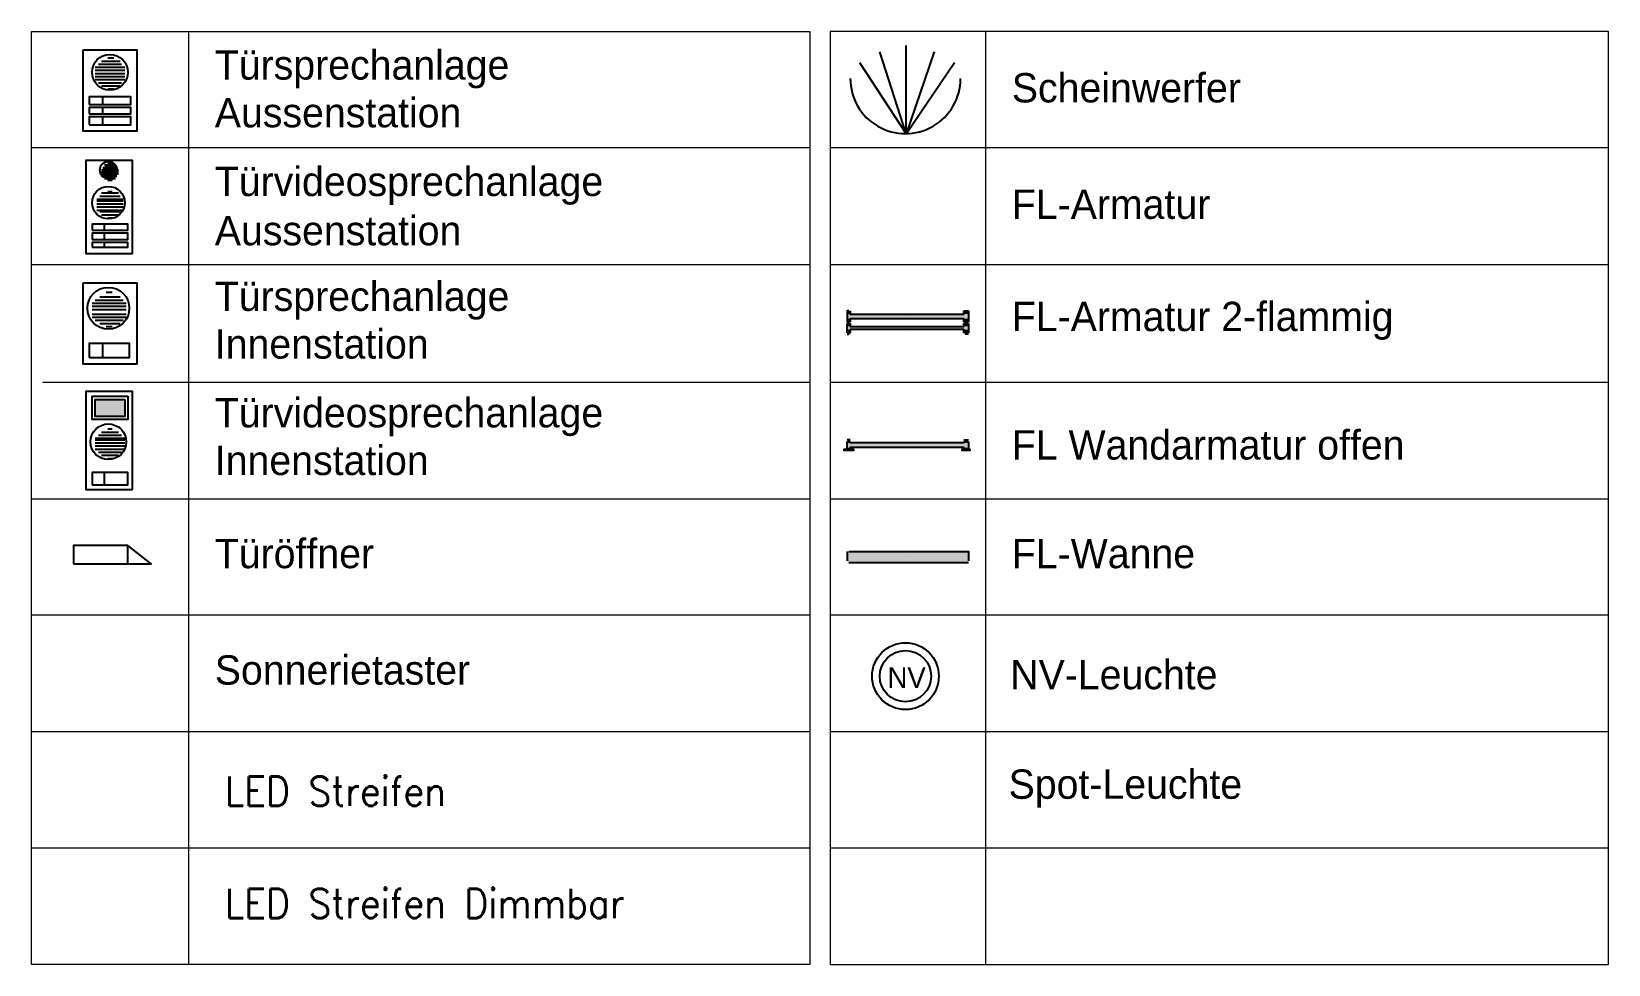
# Model space of a CAD drawing. Header units: millimetres. Extents: x -10377 to 8287, y -8757 to 3333.
# Drawn here: x 4352 to 8287, y -5857 to -3527 of the extents above; entities that cross this region are included whole.
import ezdxf

# ---------------------------------------------------------------- set-up
doc = ezdxf.new("R2010")
doc.units = ezdxf.units.MM
doc.layers.add('PDF2_EL_Legende', color=7, linetype='CONTINUOUS')
doc.layers.add('PDF2_Text', color=7, linetype='CONTINUOUS')
doc.styles.add('PDF ArialMT', font='PDF ArialMT')
doc.styles.get("Standard").update_dxf_attribs({"font": 'standard'})

msp = doc.modelspace()

# ---------------------------------------------------------------- linework, layer by layer
at = {"layer": 'PDF2_EL_Legende', "color": 7, "lineweight": 9}
for points in [[(4352.1, -5857.1), (4352.1, -3527.4), (6294.2, -3527.4), (6294.2, -5857.1)], [(6344.6, -5857.1), (8286.8, -5857.1), (8286.8, -3527.4), (6344.6, -3527.4)]]:
    msp.add_lwpolyline(points, close=True, dxfattribs=at)
for points in [[(4743.6, -3527.4), (4743.6, -5857.1)], [(6732.3, -3527.4), (6732.3, -5857.1)], [(6294.2, -3818.1), (4352.1, -3818.1)], [(8286.8, -3818.1), (6344.6, -3818.1)], [(4352.1, -4108.8), (6294.2, -4108.8)], [(6344.6, -4108.8), (8286.8, -4108.8)], [(6294.2, -4403.5), (4379.2, -4403.5)], [(8286.8, -4403.5), (6344.6, -4403.5)], [(4352.1, -4694.2), (6294.2, -4694.2)], [(6344.6, -4694.2), (8286.8, -4694.2)], [(6294.2, -4984.9), (4352.1, -4984.9)], [(8286.8, -4984.9), (6344.6, -4984.9)], [(4352.1, -5275.7), (6294.2, -5275.7)], [(6344.6, -5275.7), (8286.8, -5275.7)], [(6294.2, -5566.4), (4352.1, -5566.4)], [(8286.8, -5566.4), (6344.6, -5566.4)]]:
    msp.add_lwpolyline(points, dxfattribs=at)
at = {"layer": 'PDF2_EL_Legende', "lineweight": 25}
for points in [[(4480, -3573.9), (4480, -3775.5), (4615.7, -3775.5), (4615.7, -3573.9)], [(4495.5, -3709.6), (4600.2, -3709.6), (4600.2, -3690.2), (4495.5, -3690.2)], [(4495.5, -3732.8), (4600.2, -3732.8), (4600.2, -3717.3), (4495.5, -3717.3)], [(4495.5, -3760), (4600.2, -3760), (4600.2, -3740.6), (4495.5, -3740.6)], [(4604.1, -4081.7), (4604.1, -3849.1), (4487.8, -3849.1), (4487.8, -4081.7)], [(4503.3, -4023.6), (4592.5, -4023.6), (4592.5, -4008.1), (4503.3, -4008.1)], [(4503.3, -4046.8), (4592.5, -4046.8), (4592.5, -4031.3), (4503.3, -4031.3)], [(4503.3, -4066.2), (4592.5, -4066.2), (4592.5, -4054.6), (4503.3, -4054.6)], [(4480, -4155.4), (4480, -4356.9), (4615.7, -4356.9), (4615.7, -4155.4)], [(4495.5, -4341.4), (4596.3, -4341.4), (4596.3, -4306.5), (4495.5, -4306.5)], [(4604.1, -4670.9), (4604.1, -4426.7), (4487.8, -4426.7), (4487.8, -4670.9)], [(4592.5, -4438.3), (4592.5, -4496.5), (4503.3, -4496.5), (4503.3, -4438.3)], [(4584.7, -4446.1), (4584.7, -4488.7), (4511, -4488.7), (4511, -4446.1)], [(4503.3, -4659.3), (4592.5, -4659.3), (4592.5, -4628.3), (4503.3, -4628.3)], [(4456.8, -4857), (4650.6, -4857), (4592.5, -4810.5), (4456.8, -4810.5)]]:
    msp.add_lwpolyline(points, close=True, dxfattribs=at)
at = {"layer": 'PDF2_EL_Legende', "color": 150, "lineweight": 25}
for points in [[(6534.6, -3783.2), (6468.7, -3577.8)], [(6604.4, -3577.8), (6534.6, -3783.2), (6534.6, -3562.3)], [(6418.3, -3604.9), (6534.6, -3783.2), (6654.8, -3604.9)], [(6391.2, -4225.1), (6387.3, -4225.1), (6387.3, -4252.3), (6391.2, -4252.3)], [(6391.2, -4225.1), (6391.2, -4225.1)], [(6395, -4225.1), (6395, -4232.9), (6678, -4232.9), (6678, -4225.1)], [(6678, -4252.3), (6678, -4244.5), (6395, -4244.5), (6395, -4252.3)], [(6538.5, -4236.8), (6538.5, -4236.8)], [(6681.9, -4225.1), (6685.8, -4225.1)], [(6681.9, -4225.1), (6681.9, -4225.1)], [(6689.6, -4225.1), (6689.6, -4252.3)], [(6387.3, -4279.4), (6387.3, -4256.1)], [(6387.3, -4256.1), (6387.3, -4256.1)], [(6387.3, -4283.3), (6391.2, -4283.3)], [(6391.2, -4252.3), (6391.2, -4252.3)], [(6391.2, -4256.1), (6391.2, -4256.1)], [(6391.2, -4279.4), (6391.2, -4279.4)], [(6395, -4256.1), (6395, -4263.9), (6678, -4263.9), (6678, -4256.1)], [(6678, -4279.4), (6678, -4271.7), (6395, -4271.7), (6395, -4279.4)], [(6538.5, -4267.8), (6538.5, -4267.8)], [(6681.9, -4252.3), (6685.8, -4252.3)], [(6681.9, -4252.3), (6681.9, -4252.3)], [(6681.9, -4256.1), (6681.9, -4256.1)], [(6681.9, -4279.4), (6681.9, -4279.4)], [(6685.8, -4283.3), (6681.9, -4283.3)], [(6685.8, -4256.1), (6685.8, -4256.1)], [(6685.8, -4279.4), (6685.8, -4279.4)], [(6689.6, -4256.1), (6689.6, -4279.4)], [(6689.6, -4550.8), (6689.6, -4570.1), (6693.5, -4570.1), (6693.5, -4574), (6674.1, -4574), (6674.1, -4570.1), (6678, -4570.1), (6678, -4566.3), (6395, -4566.3), (6395, -4570.1), (6402.8, -4570.1), (6402.8, -4574), (6379.5, -4574), (6379.5, -4570.1), (6387.3, -4570.1), (6387.3, -4550.8)], [(6395, -4546.9), (6387.3, -4546.9)], [(6387.3, -4550.8), (6387.3, -4550.8)], [(6678, -4550.8), (6678, -4554.6), (6395, -4554.6), (6395, -4550.8)], [(6538.5, -4562.4), (6538.5, -4562.4)], [(6681.9, -4546.9), (6685.8, -4546.9)], [(6681.9, -4550.8), (6681.9, -4550.8)], [(6685.8, -4550.8), (6685.8, -4550.8)], [(6387.3, -4826), (6387.3, -4849.3)], [(6391.2, -4826), (6689.6, -4826), (6689.6, -4849.3)], [(6391.2, -4826), (6391.2, -4826)], [(6538.5, -4837.6), (6538.5, -4837.6)], [(6391.2, -4849.3), (6391.2, -4849.3)], [(6391.2, -4853.1), (6689.6, -4853.1)]]:
    msp.add_lwpolyline(points, dxfattribs=at)
at = {"layer": 'PDF2_EL_Legende', "lineweight": 25}
for points in [[(4511, -3616.5), (4584.7, -3616.5)], [(4518.8, -3608.8), (4576.9, -3608.8)], [(4526.6, -3601), (4573.1, -3601)], [(4542.1, -3593.3), (4557.6, -3593.3)], [(4511, -3624.3), (4584.7, -3624.3)], [(4511, -3632), (4584.7, -3632)], [(4511, -3639.8), (4584.7, -3639.8)], [(4511, -3647.5), (4584.7, -3647.5)], [(4518.8, -3655.3), (4576.9, -3655.3)], [(4526.6, -3663), (4573.1, -3663)], [(4530.4, -3709.6), (4530.4, -3690.2)], [(4542.1, -3670.8), (4557.6, -3670.8)], [(4530.4, -3732.8), (4530.4, -3717.3)], [(4530.4, -3760), (4530.4, -3740.6)], [(4526.6, -3930.5), (4569.2, -3930.5)], [(4542.1, -3926.6), (4553.7, -3926.6)], [(4514.9, -3946), (4580.8, -3946)], [(4514.9, -3949.9), (4580.8, -3949.9)], [(4514.9, -3957.7), (4580.8, -3957.7)], [(4514.9, -3965.4), (4580.8, -3965.4)], [(4514.9, -3973.2), (4580.8, -3973.2)], [(4522.7, -3938.3), (4573.1, -3938.3)], [(4522.7, -3977), (4573.1, -3977)], [(4526.6, -3984.8), (4569.2, -3984.8)], [(4534.3, -4023.6), (4534.3, -4008.1)], [(4542.1, -3992.5), (4553.7, -3992.5)], [(4534.3, -4046.8), (4534.3, -4031.3)], [(4534.3, -4066.2), (4534.3, -4054.6)], [(4503.3, -4205.8), (4588.6, -4205.8)], [(4511, -4198), (4580.8, -4198)], [(4522.7, -4190.2), (4573.1, -4190.2)], [(4538.2, -4178.6), (4553.7, -4178.6)], [(4503.3, -4213.5), (4588.6, -4213.5)], [(4503.3, -4221.3), (4588.6, -4221.3)], [(4503.3, -4232.9), (4588.6, -4232.9)], [(4503.3, -4240.6), (4588.6, -4240.6)], [(4511, -4248.4), (4580.8, -4248.4)], [(4522.7, -4256.1), (4573.1, -4256.1)], [(4538.2, -4263.9), (4553.7, -4263.9)], [(4530.4, -4341.4), (4530.4, -4306.5)], [(4542.1, -4519.8), (4553.7, -4519.8)], [(4511, -4543), (4584.7, -4543)], [(4511, -4546.9), (4584.7, -4546.9)], [(4511, -4554.6), (4584.7, -4554.6)], [(4511, -4562.4), (4584.7, -4562.4)], [(4518.8, -4535.3), (4576.9, -4535.3)], [(4526.6, -4527.5), (4569.2, -4527.5)], [(4511, -4570.1), (4584.7, -4570.1)], [(4518.8, -4577.9), (4576.9, -4577.9)], [(4526.6, -4585.7), (4569.2, -4585.7)], [(4542.1, -4593.4), (4553.7, -4593.4)], [(4534.3, -4659.3), (4534.3, -4628.3)], [(4592.5, -4857), (4592.5, -4810.5)]]:
    msp.add_lwpolyline(points, dxfattribs=at)
at = {"layer": 'PDF2_EL_Legende', "lineweight": 0}
for points in [[(4569.2, -3872.4), (4526.6, -3872.4), (4569.2, -3872.4)], [(4569.2, -3876.2), (4526.6, -3876.2), (4569.2, -3876.2)], [(4569.2, -3884), (4526.6, -3884), (4569.2, -3884)], [(4565.3, -3868.5), (4530.4, -3868.5), (4565.3, -3868.5)], [(4565.3, -3887.9), (4530.4, -3887.9), (4565.3, -3887.9)], [(4561.4, -3860.7), (4534.3, -3860.7), (4561.4, -3860.7)], [(4557.6, -3860.7), (4538.2, -3860.7), (4557.6, -3860.7)], [(4553.7, -3856.9), (4542.1, -3856.9), (4553.7, -3856.9)], [(4561.4, -3895.6), (4534.3, -3895.6), (4561.4, -3895.6)], [(4557.6, -3895.6), (4538.2, -3895.6), (4557.6, -3895.6)], [(4553.7, -3899.5), (4542.1, -3899.5), (4553.7, -3899.5)]]:
    msp.add_lwpolyline(points, dxfattribs=at)
at = {"layer": 'PDF2_EL_Legende', "color": 2, "lineweight": 0}
for points in [[(6689.6, -4225.1), (6678, -4225.1), (6689.6, -4225.1)], [(6689.6, -4225.1), (6678, -4225.1), (6689.6, -4225.1)], [(6689.6, -4225.1), (6678, -4225.1), (6689.6, -4225.1)], [(6685.8, -4225.1), (6681.9, -4225.1), (6685.8, -4225.1)], [(6689.6, -4225.1), (6681.9, -4225.1), (6689.6, -4225.1)], [(6689.6, -4225.1), (6681.9, -4225.1), (6689.6, -4225.1)], [(6689.6, -4225.1), (6681.9, -4225.1), (6689.6, -4225.1)], [(6689.6, -4252.3), (6678, -4252.3), (6689.6, -4252.3)], [(6689.6, -4252.3), (6678, -4252.3), (6689.6, -4252.3)], [(6689.6, -4252.3), (6678, -4252.3), (6689.6, -4252.3)], [(6689.6, -4256.1), (6678, -4256.1), (6689.6, -4256.1)], [(6689.6, -4256.1), (6678, -4256.1), (6689.6, -4256.1)], [(6689.6, -4279.4), (6678, -4279.4), (6689.6, -4279.4)], [(6689.6, -4279.4), (6678, -4279.4), (6689.6, -4279.4)], [(6689.6, -4252.3), (6681.9, -4252.3), (6689.6, -4252.3)], [(6689.6, -4252.3), (6681.9, -4252.3), (6689.6, -4252.3)], [(6685.8, -4252.3), (6681.9, -4252.3), (6685.8, -4252.3)], [(6685.8, -4252.3), (6681.9, -4252.3), (6685.8, -4252.3)], [(6685.8, -4252.3), (6681.9, -4252.3), (6685.8, -4252.3)], [(6689.6, -4252.3), (6681.9, -4252.3), (6689.6, -4252.3)], [(6689.6, -4252.3), (6681.9, -4252.3), (6689.6, -4252.3)], [(6689.6, -4252.3), (6681.9, -4252.3), (6689.6, -4252.3)], [(6689.6, -4283.3), (6681.9, -4283.3), (6689.6, -4283.3)], [(6689.6, -4283.3), (6681.9, -4283.3), (6689.6, -4283.3)], [(6685.8, -4283.3), (6681.9, -4283.3), (6685.8, -4283.3)], [(6685.8, -4283.3), (6681.9, -4283.3), (6685.8, -4283.3)], [(6689.6, -4546.9), (6678, -4546.9), (6689.6, -4546.9)], [(6689.6, -4546.9), (6678, -4546.9), (6689.6, -4546.9)], [(6689.6, -4546.9), (6678, -4546.9), (6689.6, -4546.9)], [(6685.8, -4546.9), (6681.9, -4546.9), (6685.8, -4546.9)], [(6689.6, -4546.9), (6681.9, -4546.9), (6689.6, -4546.9)], [(6689.6, -4546.9), (6681.9, -4546.9), (6689.6, -4546.9)], [(6689.6, -4546.9), (6681.9, -4546.9), (6689.6, -4546.9)], [(6689.6, -4546.9), (6681.9, -4546.9), (6689.6, -4546.9)], [(6689.6, -4826), (6391.2, -4826), (6689.6, -4826)], [(6689.6, -4853.1), (6391.2, -4853.1), (6689.6, -4853.1)], [(6538.5, -4853.1), (6689.6, -4853.1), (6689.6, -4853.1), (6689.6, -4853.1)]]:
    msp.add_lwpolyline(points, dxfattribs=at)
at = {"layer": 'PDF2_EL_Legende', "lineweight": 25}
for centre, radius in [((4547.7, -3629.2), 44.6), ((4543.8, -3873.4), 21.3), ((4543.8, -3954.8), 40.7), ((4543.8, -4218.5), 52.3), ((4543.8, -4551.9), 44.6)]:
    msp.add_circle(centre, radius, dxfattribs=at)
at = {"layer": 'PDF2_EL_Legende', "color": 150, "lineweight": 25}
for radius in [83.3, 64]:
    msp.add_circle((6532.6, -5137.2), radius, dxfattribs=at)
msp.add_arc((6532.6, -3644.7), 137.6, 179.8902, 0.1098, dxfattribs=at)
at = {"layer": 'PDF2_EL_Legende'}
for points in [[(4530.4, -3872.4), (4569.2, -3872.4), (4526.6, -3872.4)], [(4526.6, -3872.4), (4569.2, -3872.4), (4569.2, -3872.4)], [(4569.2, -3872.4), (4526.6, -3872.4), (4569.2, -3876.2)], [(4526.6, -3872.4), (4569.2, -3876.2), (4526.6, -3876.2)], [(4526.6, -3876.2), (4569.2, -3876.2), (4569.2, -3876.2)], [(4569.2, -3876.2), (4526.6, -3876.2), (4569.2, -3880.1)], [(4526.6, -3876.2), (4569.2, -3880.1), (4526.6, -3880.1)], [(4569.2, -3880.1), (4526.6, -3880.1), (4569.2, -3884)], [(4526.6, -3880.1), (4569.2, -3884), (4526.6, -3884)], [(4526.6, -3884), (4569.2, -3884), (4569.2, -3884)], [(4569.2, -3884), (4526.6, -3884), (4565.3, -3884)], [(4526.6, -3884), (4565.3, -3884), (4530.4, -3884)], [(4534.3, -3864.6), (4565.3, -3864.6), (4530.4, -3864.6)], [(4565.3, -3864.6), (4530.4, -3864.6), (4565.3, -3868.5)], [(4530.4, -3864.6), (4565.3, -3868.5), (4530.4, -3868.5)], [(4530.4, -3868.5), (4565.3, -3868.5), (4565.3, -3868.5)], [(4565.3, -3868.5), (4530.4, -3868.5), (4565.3, -3872.4)], [(4530.4, -3868.5), (4565.3, -3872.4), (4530.4, -3872.4)], [(4565.3, -3872.4), (4530.4, -3872.4), (4569.2, -3872.4)], [(4565.3, -3884), (4530.4, -3884), (4565.3, -3887.9)], [(4530.4, -3884), (4565.3, -3887.9), (4530.4, -3887.9)], [(4530.4, -3887.9), (4565.3, -3887.9), (4565.3, -3887.9)], [(4565.3, -3887.9), (4530.4, -3887.9), (4565.3, -3891.8)], [(4530.4, -3887.9), (4565.3, -3891.8), (4530.4, -3891.8)], [(4565.3, -3891.8), (4530.4, -3891.8), (4561.4, -3891.8)], [(4530.4, -3891.8), (4561.4, -3891.8), (4534.3, -3891.8)], [(4538.2, -3860.7), (4561.4, -3860.7), (4534.3, -3860.7)], [(4534.3, -3860.7), (4561.4, -3860.7), (4561.4, -3860.7)], [(4561.4, -3860.7), (4534.3, -3860.7), (4561.4, -3864.6)], [(4534.3, -3860.7), (4561.4, -3864.6), (4534.3, -3864.6)], [(4561.4, -3864.6), (4534.3, -3864.6), (4565.3, -3864.6)], [(4561.4, -3891.8), (4534.3, -3891.8), (4561.4, -3895.6)], [(4534.3, -3891.8), (4561.4, -3895.6), (4534.3, -3895.6)], [(4542.1, -3856.9), (4557.6, -3860.7), (4538.2, -3860.7)], [(4538.2, -3860.7), (4557.6, -3860.7), (4557.6, -3860.7)], [(4557.6, -3860.7), (4538.2, -3860.7), (4561.4, -3860.7)], [(4545.9, -3856.9), (4553.7, -3856.9), (4542.1, -3856.9)], [(4542.1, -3856.9), (4553.7, -3856.9), (4553.7, -3856.9)], [(4553.7, -3856.9), (4542.1, -3856.9), (4557.6, -3860.7)], [(4549.8, -3856.9), (4545.9, -3856.9), (4545.9, -3856.9)], [(4549.8, -3856.9), (4545.9, -3856.9), (4553.7, -3856.9)], [(4534.3, -3895.6), (4561.4, -3895.6), (4561.4, -3895.6)], [(4561.4, -3895.6), (4534.3, -3895.6), (4557.6, -3895.6)], [(4534.3, -3895.6), (4557.6, -3895.6), (4538.2, -3895.6)], [(4538.2, -3895.6), (4557.6, -3895.6), (4557.6, -3895.6)], [(4557.6, -3895.6), (4538.2, -3895.6), (4553.7, -3899.5)], [(4538.2, -3895.6), (4553.7, -3899.5), (4542.1, -3899.5)], [(4542.1, -3899.5), (4553.7, -3899.5), (4553.7, -3899.5)], [(4549.8, -3899.5), (4545.9, -3899.5), (4542.1, -3899.5)], [(4542.1, -3899.5), (4553.7, -3899.5), (4549.8, -3899.5)], [(4549.8, -3899.5), (4549.8, -3899.5), (4545.9, -3899.5)], [(4584.7, -4446.1), (4511, -4446.1), (4584.7, -4488.7)], [(4511, -4446.1), (4584.7, -4488.7), (4511, -4488.7)]]:
    msp.add_solid(points, dxfattribs=at)
at = {"layer": 'PDF2_EL_Legende', "color": 2}
for points in [[(6395, -4225.1), (6395, -4225.1), (6387.3, -4225.1)], [(6395, -4225.1), (6387.3, -4225.1), (6391.2, -4225.1)], [(6387.3, -4225.1), (6395, -4225.1), (6395, -4225.1)], [(6395, -4225.1), (6395, -4225.1), (6387.3, -4225.1)], [(6387.3, -4225.1), (6395, -4225.1), (6395, -4225.1)], [(6395, -4225.1), (6395, -4225.1), (6387.3, -4225.1)], [(6387.3, -4225.1), (6395, -4225.1), (6395, -4225.1)], [(6395, -4225.1), (6395, -4225.1), (6387.3, -4225.1)], [(6387.3, -4225.1), (6395, -4225.1), (6395, -4225.1)], [(6395, -4225.1), (6395, -4225.1), (6387.3, -4225.1)], [(6387.3, -4225.1), (6395, -4225.1), (6395, -4225.1)], [(6395, -4225.1), (6395, -4225.1), (6387.3, -4225.1)], [(6387.3, -4225.1), (6395, -4225.1), (6395, -4225.1)], [(6395, -4225.1), (6395, -4225.1), (6387.3, -4225.1)], [(6387.3, -4225.1), (6395, -4225.1), (6395, -4225.1)], [(6395, -4225.1), (6395, -4225.1), (6387.3, -4225.1)], [(6387.3, -4225.1), (6395, -4225.1), (6395, -4225.1)], [(6395, -4225.1), (6395, -4225.1), (6387.3, -4225.1)], [(6395, -4225.1), (6387.3, -4225.1), (6395, -4232.9)], [(6387.3, -4225.1), (6395, -4232.9), (6387.3, -4232.9)], [(6689.6, -4232.9), (6387.3, -4232.9), (6689.6, -4244.5)], [(6387.3, -4232.9), (6689.6, -4244.5), (6387.3, -4244.5)], [(6395, -4244.5), (6387.3, -4244.5), (6395, -4252.3)], [(6387.3, -4244.5), (6395, -4252.3), (6387.3, -4252.3)], [(6681.9, -4225.1), (6689.6, -4225.1), (6678, -4225.1)], [(6678, -4225.1), (6689.6, -4225.1), (6689.6, -4225.1)], [(6678, -4225.1), (6689.6, -4225.1), (6689.6, -4225.1)], [(6689.6, -4225.1), (6689.6, -4225.1), (6678, -4225.1)], [(6678, -4225.1), (6689.6, -4225.1), (6689.6, -4225.1)], [(6678, -4225.1), (6689.6, -4225.1), (6689.6, -4225.1)], [(6689.6, -4225.1), (6689.6, -4225.1), (6678, -4225.1)], [(6678, -4225.1), (6689.6, -4225.1), (6689.6, -4225.1)], [(6678, -4225.1), (6689.6, -4225.1), (6689.6, -4225.1)], [(6689.6, -4225.1), (6689.6, -4225.1), (6678, -4225.1)], [(6689.6, -4225.1), (6678, -4225.1), (6689.6, -4232.9)], [(6678, -4225.1), (6689.6, -4232.9), (6678, -4232.9)], [(6689.6, -4244.5), (6678, -4244.5), (6689.6, -4252.3)], [(6678, -4244.5), (6689.6, -4252.3), (6678, -4252.3)], [(6681.9, -4225.1), (6685.8, -4225.1), (6685.8, -4225.1)], [(6685.8, -4225.1), (6685.8, -4225.1), (6681.9, -4225.1)], [(6681.9, -4225.1), (6685.8, -4225.1), (6685.8, -4225.1)], [(6685.8, -4225.1), (6685.8, -4225.1), (6681.9, -4225.1)], [(6681.9, -4225.1), (6685.8, -4225.1), (6685.8, -4225.1)], [(6681.9, -4225.1), (6685.8, -4225.1), (6685.8, -4225.1)], [(6685.8, -4225.1), (6685.8, -4225.1), (6681.9, -4225.1)], [(6689.6, -4225.1), (6689.6, -4225.1), (6681.9, -4225.1)], [(6689.6, -4225.1), (6681.9, -4225.1), (6685.8, -4225.1)], [(6681.9, -4225.1), (6689.6, -4225.1), (6689.6, -4225.1)], [(6689.6, -4225.1), (6689.6, -4225.1), (6681.9, -4225.1)], [(6681.9, -4225.1), (6689.6, -4225.1), (6689.6, -4225.1)], [(6681.9, -4225.1), (6689.6, -4225.1), (6689.6, -4225.1)], [(6689.6, -4225.1), (6689.6, -4225.1), (6681.9, -4225.1)], [(6681.9, -4225.1), (6689.6, -4225.1), (6689.6, -4225.1)], [(6387.3, -4252.3), (6395, -4252.3), (6395, -4252.3)], [(6395, -4252.3), (6395, -4252.3), (6387.3, -4252.3)], [(6387.3, -4252.3), (6395, -4252.3), (6395, -4252.3)], [(6395, -4252.3), (6395, -4252.3), (6387.3, -4252.3)], [(6387.3, -4252.3), (6395, -4252.3), (6395, -4252.3)], [(6395, -4252.3), (6395, -4252.3), (6387.3, -4252.3)], [(6387.3, -4252.3), (6395, -4252.3), (6395, -4252.3)], [(6395, -4252.3), (6395, -4252.3), (6387.3, -4252.3)], [(6387.3, -4252.3), (6395, -4252.3), (6395, -4252.3)], [(6395, -4252.3), (6395, -4252.3), (6387.3, -4252.3)], [(6387.3, -4252.3), (6395, -4252.3), (6395, -4252.3)], [(6395, -4252.3), (6395, -4252.3), (6387.3, -4252.3)], [(6387.3, -4252.3), (6395, -4252.3), (6395, -4252.3)], [(6395, -4252.3), (6395, -4252.3), (6387.3, -4252.3)], [(6387.3, -4252.3), (6395, -4252.3), (6395, -4252.3)], [(6395, -4252.3), (6395, -4252.3), (6387.3, -4252.3)], [(6391.2, -4252.3), (6391.2, -4252.3), (6387.3, -4252.3)], [(6391.2, -4252.3), (6387.3, -4252.3), (6395, -4252.3)], [(6395, -4252.3), (6395, -4252.3), (6387.3, -4252.3)], [(6395, -4252.3), (6387.3, -4252.3), (6391.2, -4252.3)], [(6387.3, -4252.3), (6395, -4252.3), (6395, -4252.3)], [(6395, -4252.3), (6395, -4252.3), (6387.3, -4252.3)], [(6387.3, -4252.3), (6395, -4252.3), (6395, -4252.3)], [(6395, -4252.3), (6395, -4252.3), (6387.3, -4252.3)], [(6387.3, -4252.3), (6395, -4252.3), (6395, -4252.3)], [(6395, -4252.3), (6395, -4252.3), (6387.3, -4252.3)], [(6387.3, -4252.3), (6395, -4252.3), (6395, -4252.3)], [(6395, -4252.3), (6395, -4252.3), (6387.3, -4252.3)], [(6395, -4252.3), (6387.3, -4252.3), (6395, -4256.1)], [(6387.3, -4252.3), (6395, -4256.1), (6387.3, -4256.1)], [(6387.3, -4256.1), (6395, -4256.1), (6395, -4256.1)], [(6395, -4256.1), (6395, -4256.1), (6387.3, -4256.1)], [(6387.3, -4256.1), (6395, -4256.1), (6395, -4256.1)], [(6395, -4256.1), (6395, -4256.1), (6387.3, -4256.1)], [(6387.3, -4256.1), (6395, -4256.1), (6395, -4256.1)], [(6395, -4256.1), (6395, -4256.1), (6387.3, -4256.1)], [(6395, -4256.1), (6387.3, -4256.1), (6395, -4263.9)], [(6387.3, -4256.1), (6395, -4263.9), (6387.3, -4263.9)], [(6689.6, -4263.9), (6387.3, -4263.9), (6689.6, -4271.7)], [(6387.3, -4263.9), (6689.6, -4271.7), (6387.3, -4271.7)], [(6395, -4271.7), (6387.3, -4271.7), (6395, -4279.4)], [(6387.3, -4271.7), (6395, -4279.4), (6387.3, -4279.4)], [(6387.3, -4279.4), (6395, -4279.4), (6395, -4279.4)], [(6395, -4279.4), (6395, -4279.4), (6387.3, -4279.4)], [(6387.3, -4279.4), (6395, -4279.4), (6395, -4279.4)], [(6395, -4279.4), (6395, -4279.4), (6387.3, -4279.4)], [(6387.3, -4279.4), (6395, -4279.4), (6395, -4279.4)], [(6395, -4279.4), (6395, -4279.4), (6387.3, -4279.4)], [(6395, -4279.4), (6387.3, -4279.4), (6395, -4283.3)], [(6387.3, -4279.4), (6395, -4283.3), (6387.3, -4283.3)], [(6387.3, -4283.3), (6395, -4283.3), (6395, -4283.3)], [(6395, -4283.3), (6395, -4283.3), (6387.3, -4283.3)], [(6387.3, -4283.3), (6395, -4283.3), (6395, -4283.3)], [(6395, -4283.3), (6395, -4283.3), (6387.3, -4283.3)], [(6387.3, -4283.3), (6395, -4283.3), (6395, -4283.3)], [(6395, -4283.3), (6395, -4283.3), (6387.3, -4283.3)], [(6387.3, -4283.3), (6395, -4283.3), (6395, -4283.3)], [(6395, -4283.3), (6395, -4283.3), (6387.3, -4283.3)], [(6391.2, -4283.3), (6391.2, -4283.3), (6387.3, -4283.3)], [(6391.2, -4283.3), (6387.3, -4283.3), (6395, -4283.3)], [(6678, -4252.3), (6689.6, -4252.3), (6689.6, -4252.3)], [(6689.6, -4252.3), (6689.6, -4252.3), (6678, -4252.3)], [(6678, -4252.3), (6689.6, -4252.3), (6689.6, -4252.3)], [(6689.6, -4252.3), (6689.6, -4252.3), (6678, -4252.3)], [(6678, -4252.3), (6689.6, -4252.3), (6689.6, -4252.3)], [(6678, -4252.3), (6689.6, -4252.3), (6689.6, -4252.3)], [(6689.6, -4252.3), (6689.6, -4252.3), (6678, -4252.3)], [(6678, -4252.3), (6689.6, -4252.3), (6689.6, -4252.3)], [(6678, -4252.3), (6689.6, -4252.3), (6689.6, -4252.3)], [(6689.6, -4252.3), (6689.6, -4252.3), (6678, -4252.3)], [(6689.6, -4252.3), (6678, -4252.3), (6681.9, -4252.3)], [(6681.9, -4252.3), (6689.6, -4252.3), (6678, -4252.3)], [(6689.6, -4252.3), (6678, -4252.3), (6689.6, -4256.1)], [(6678, -4252.3), (6689.6, -4256.1), (6678, -4256.1)], [(6678, -4256.1), (6689.6, -4256.1), (6689.6, -4256.1)], [(6689.6, -4256.1), (6689.6, -4256.1), (6678, -4256.1)], [(6678, -4256.1), (6689.6, -4256.1), (6689.6, -4256.1)], [(6678, -4256.1), (6689.6, -4256.1), (6689.6, -4256.1)], [(6689.6, -4256.1), (6689.6, -4256.1), (6678, -4256.1)], [(6678, -4256.1), (6689.6, -4256.1), (6689.6, -4256.1)], [(6678, -4256.1), (6689.6, -4256.1), (6689.6, -4256.1)], [(6689.6, -4256.1), (6689.6, -4256.1), (6678, -4256.1)], [(6689.6, -4256.1), (6678, -4256.1), (6689.6, -4263.9)], [(6678, -4256.1), (6689.6, -4263.9), (6678, -4263.9)], [(6689.6, -4271.7), (6678, -4271.7), (6689.6, -4279.4)], [(6678, -4271.7), (6689.6, -4279.4), (6678, -4279.4)], [(6678, -4279.4), (6689.6, -4279.4), (6689.6, -4279.4)], [(6689.6, -4279.4), (6689.6, -4279.4), (6678, -4279.4)], [(6678, -4279.4), (6689.6, -4279.4), (6689.6, -4279.4)], [(6689.6, -4279.4), (6689.6, -4279.4), (6678, -4279.4)], [(6678, -4279.4), (6689.6, -4279.4), (6689.6, -4279.4)], [(6678, -4279.4), (6689.6, -4279.4), (6689.6, -4279.4)], [(6689.6, -4279.4), (6689.6, -4279.4), (6678, -4279.4)], [(6678, -4279.4), (6689.6, -4279.4), (6689.6, -4279.4)], [(6678, -4279.4), (6689.6, -4279.4), (6689.6, -4279.4)], [(6689.6, -4279.4), (6689.6, -4279.4), (6678, -4279.4)], [(6689.6, -4279.4), (6678, -4279.4), (6689.6, -4283.3)], [(6678, -4279.4), (6689.6, -4283.3), (6681.9, -4283.3)], [(6681.9, -4252.3), (6689.6, -4252.3), (6689.6, -4252.3)], [(6689.6, -4252.3), (6689.6, -4252.3), (6681.9, -4252.3)], [(6681.9, -4252.3), (6689.6, -4252.3), (6689.6, -4252.3)], [(6681.9, -4252.3), (6689.6, -4252.3), (6689.6, -4252.3)], [(6689.6, -4252.3), (6689.6, -4252.3), (6681.9, -4252.3)], [(6681.9, -4252.3), (6689.6, -4252.3), (6689.6, -4252.3)], [(6681.9, -4252.3), (6685.8, -4252.3), (6685.8, -4252.3)], [(6685.8, -4252.3), (6685.8, -4252.3), (6681.9, -4252.3)], [(6685.8, -4252.3), (6681.9, -4252.3), (6689.6, -4252.3)], [(6681.9, -4252.3), (6685.8, -4252.3), (6685.8, -4252.3)], [(6685.8, -4252.3), (6685.8, -4252.3), (6681.9, -4252.3)], [(6681.9, -4252.3), (6685.8, -4252.3), (6685.8, -4252.3)], [(6681.9, -4252.3), (6685.8, -4252.3), (6685.8, -4252.3)], [(6685.8, -4252.3), (6685.8, -4252.3), (6681.9, -4252.3)], [(6681.9, -4252.3), (6685.8, -4252.3), (6685.8, -4252.3)], [(6685.8, -4252.3), (6685.8, -4252.3), (6681.9, -4252.3)], [(6681.9, -4252.3), (6685.8, -4252.3), (6685.8, -4252.3)], [(6685.8, -4252.3), (6685.8, -4252.3), (6681.9, -4252.3)], [(6681.9, -4252.3), (6685.8, -4252.3), (6685.8, -4252.3)], [(6681.9, -4252.3), (6685.8, -4252.3), (6685.8, -4252.3)], [(6685.8, -4252.3), (6685.8, -4252.3), (6681.9, -4252.3)], [(6689.6, -4252.3), (6689.6, -4252.3), (6681.9, -4252.3)], [(6689.6, -4252.3), (6681.9, -4252.3), (6685.8, -4252.3)], [(6681.9, -4252.3), (6689.6, -4252.3), (6689.6, -4252.3)], [(6689.6, -4252.3), (6689.6, -4252.3), (6681.9, -4252.3)], [(6681.9, -4252.3), (6689.6, -4252.3), (6689.6, -4252.3)], [(6681.9, -4252.3), (6689.6, -4252.3), (6689.6, -4252.3)], [(6689.6, -4252.3), (6689.6, -4252.3), (6681.9, -4252.3)], [(6681.9, -4252.3), (6689.6, -4252.3), (6689.6, -4252.3)], [(6681.9, -4283.3), (6689.6, -4283.3), (6689.6, -4283.3)], [(6689.6, -4283.3), (6689.6, -4283.3), (6681.9, -4283.3)], [(6681.9, -4283.3), (6689.6, -4283.3), (6689.6, -4283.3)], [(6681.9, -4283.3), (6689.6, -4283.3), (6689.6, -4283.3)], [(6689.6, -4283.3), (6689.6, -4283.3), (6681.9, -4283.3)], [(6681.9, -4283.3), (6689.6, -4283.3), (6689.6, -4283.3)], [(6681.9, -4283.3), (6685.8, -4283.3), (6685.8, -4283.3)], [(6685.8, -4283.3), (6685.8, -4283.3), (6681.9, -4283.3)], [(6685.8, -4283.3), (6681.9, -4283.3), (6689.6, -4283.3)], [(6681.9, -4283.3), (6685.8, -4283.3), (6685.8, -4283.3)], [(6685.8, -4283.3), (6685.8, -4283.3), (6681.9, -4283.3)], [(6681.9, -4283.3), (6685.8, -4283.3), (6685.8, -4283.3)], [(6681.9, -4283.3), (6685.8, -4283.3), (6685.8, -4283.3)], [(6685.8, -4283.3), (6685.8, -4283.3), (6681.9, -4283.3)], [(6387.3, -4546.9), (6395, -4546.9), (6395, -4546.9)], [(6395, -4546.9), (6395, -4546.9), (6387.3, -4546.9)], [(6387.3, -4546.9), (6395, -4546.9), (6395, -4546.9)], [(6395, -4546.9), (6395, -4546.9), (6387.3, -4546.9)], [(6387.3, -4546.9), (6395, -4546.9), (6395, -4546.9)], [(6395, -4546.9), (6395, -4546.9), (6387.3, -4546.9)], [(6387.3, -4546.9), (6395, -4546.9), (6395, -4546.9)], [(6395, -4546.9), (6395, -4546.9), (6387.3, -4546.9)], [(6387.3, -4546.9), (6395, -4546.9), (6395, -4546.9)], [(6395, -4546.9), (6395, -4546.9), (6387.3, -4546.9)], [(6387.3, -4546.9), (6395, -4546.9), (6395, -4546.9)], [(6395, -4546.9), (6395, -4546.9), (6387.3, -4546.9)], [(6387.3, -4546.9), (6395, -4546.9), (6395, -4546.9)], [(6395, -4546.9), (6395, -4546.9), (6387.3, -4546.9)], [(6387.3, -4546.9), (6395, -4546.9), (6395, -4546.9)], [(6395, -4546.9), (6395, -4546.9), (6387.3, -4546.9)], [(6395, -4546.9), (6387.3, -4546.9), (6395, -4550.8)], [(6387.3, -4546.9), (6395, -4550.8), (6387.3, -4550.8)], [(6395, -4550.8), (6387.3, -4550.8), (6395, -4554.6)], [(6387.3, -4550.8), (6395, -4554.6), (6387.3, -4554.6)], [(6689.6, -4554.6), (6387.3, -4554.6), (6689.6, -4566.3)], [(6387.3, -4554.6), (6689.6, -4566.3), (6387.3, -4566.3)], [(6681.9, -4546.9), (6689.6, -4546.9), (6678, -4546.9)], [(6678, -4546.9), (6689.6, -4546.9), (6689.6, -4546.9)], [(6678, -4546.9), (6689.6, -4546.9), (6689.6, -4546.9)], [(6689.6, -4546.9), (6689.6, -4546.9), (6678, -4546.9)], [(6678, -4546.9), (6689.6, -4546.9), (6689.6, -4546.9)], [(6678, -4546.9), (6689.6, -4546.9), (6689.6, -4546.9)], [(6689.6, -4546.9), (6689.6, -4546.9), (6678, -4546.9)], [(6678, -4546.9), (6689.6, -4546.9), (6689.6, -4546.9)], [(6689.6, -4546.9), (6678, -4546.9), (6689.6, -4550.8)], [(6678, -4546.9), (6689.6, -4550.8), (6678, -4550.8)], [(6689.6, -4550.8), (6678, -4550.8), (6689.6, -4554.6)], [(6678, -4550.8), (6689.6, -4554.6), (6678, -4554.6)], [(6681.9, -4546.9), (6685.8, -4546.9), (6685.8, -4546.9)], [(6685.8, -4546.9), (6685.8, -4546.9), (6681.9, -4546.9)], [(6681.9, -4546.9), (6685.8, -4546.9), (6685.8, -4546.9)], [(6685.8, -4546.9), (6685.8, -4546.9), (6681.9, -4546.9)], [(6681.9, -4546.9), (6685.8, -4546.9), (6685.8, -4546.9)], [(6681.9, -4546.9), (6689.6, -4546.9), (6689.6, -4546.9)], [(6689.6, -4546.9), (6689.6, -4546.9), (6681.9, -4546.9)], [(6689.6, -4546.9), (6681.9, -4546.9), (6685.8, -4546.9)], [(6681.9, -4546.9), (6689.6, -4546.9), (6689.6, -4546.9)], [(6689.6, -4546.9), (6689.6, -4546.9), (6681.9, -4546.9)], [(6681.9, -4546.9), (6689.6, -4546.9), (6689.6, -4546.9)], [(6681.9, -4546.9), (6689.6, -4546.9), (6689.6, -4546.9)], [(6689.6, -4546.9), (6689.6, -4546.9), (6681.9, -4546.9)], [(6681.9, -4546.9), (6689.6, -4546.9), (6689.6, -4546.9)], [(6402.8, -4570.1), (6379.5, -4570.1), (6402.8, -4574)], [(6379.5, -4570.1), (6402.8, -4574), (6379.5, -4574)], [(6395, -4566.3), (6387.3, -4566.3), (6395, -4570.1)], [(6387.3, -4566.3), (6395, -4570.1), (6387.3, -4570.1)], [(6693.5, -4570.1), (6674.1, -4570.1), (6693.5, -4574)], [(6674.1, -4570.1), (6693.5, -4574), (6674.1, -4574)], [(6689.6, -4566.3), (6678, -4566.3), (6689.6, -4570.1)], [(6678, -4566.3), (6689.6, -4570.1), (6678, -4570.1)], [(6387.3, -4826), (6391.2, -4826), (6689.6, -4826)], [(6387.3, -4826), (6689.6, -4826), (6689.6, -4826)], [(6689.6, -4826), (6689.6, -4826), (6387.3, -4826)], [(6387.3, -4826), (6689.6, -4826), (6689.6, -4826)], [(6689.6, -4826), (6689.6, -4826), (6387.3, -4826)], [(6387.3, -4826), (6689.6, -4826), (6689.6, -4826)], [(6689.6, -4826), (6689.6, -4826), (6387.3, -4826)], [(6387.3, -4826), (6689.6, -4826), (6689.6, -4826)], [(6689.6, -4826), (6689.6, -4826), (6387.3, -4826)], [(6689.6, -4826), (6387.3, -4826), (6689.6, -4849.3)], [(6387.3, -4826), (6689.6, -4849.3), (6387.3, -4849.3)], [(6391.2, -4826), (6689.6, -4826), (6689.6, -4826)], [(6689.6, -4826), (6689.6, -4826), (6391.2, -4826)], [(6391.2, -4826), (6689.6, -4826), (6689.6, -4826)], [(6689.6, -4826), (6689.6, -4826), (6391.2, -4826)], [(6689.6, -4849.3), (6387.3, -4849.3), (6689.6, -4853.1)], [(6387.3, -4849.3), (6689.6, -4853.1), (6387.3, -4853.1)], [(6387.3, -4853.1), (6689.6, -4853.1), (6689.6, -4853.1)], [(6689.6, -4853.1), (6689.6, -4853.1), (6387.3, -4853.1)], [(6387.3, -4853.1), (6689.6, -4853.1), (6689.6, -4853.1)], [(6689.6, -4853.1), (6689.6, -4853.1), (6387.3, -4853.1)], [(6387.3, -4853.1), (6689.6, -4853.1), (6689.6, -4853.1)], [(6689.6, -4853.1), (6689.6, -4853.1), (6387.3, -4853.1)], [(6387.3, -4853.1), (6689.6, -4853.1), (6391.2, -4853.1)]]:
    msp.add_solid(points, dxfattribs=at)

# ---------------------------------------------------------------- texts
at = {"layer": 'PDF2_Text', "attachment_point": 4, "style": 'PDF ArialMT'}
for s, insert, char_height, width in [('Türsprechanlage', (4809.4, -3621.9), 73.238, 789.376), ('Scheinwerfer', (6798.1, -3668.4), 73.238, 618.458), ('Aussenstation', (4809.4, -3730.5), 73.238, 683.643), ('Türvideosprechanlage', (4809.4, -3912.7), 73.238, 1041.642), ('FL-Armatur', (6798.1, -3959.2), 73.24, 553.358), ('Aussenstation', (4809.4, -4025.1), 73.238, 683.643), ('Türsprechanlage', (4809.4, -4199.5), 73.238, 789.376), ('FL-Armatur 2-flammig', (6798.1, -4249.9), 73.238, 1088.405), ('Innenstation', (4809.4, -4308.1), 73.238, 577.798), ('Türvideosprechanlage', (4809.4, -4490.3), 73.238, 1041.642), ('FL Wandarmatur offen', (6798.1, -4560.1), 73.238, 1133.162), ('Innenstation', (4809.4, -4598.8), 73.238, 577.798), ('Türöffner', (4809.4, -4831.4), 73.24, 463.844), ('FL-Wanne', (6798.1, -4831.4), 73.24, 478.085), ('Sonnerietaster', (4809.4, -5122.2), 73.238, 716.138), ('NV-Leuchte', (6794.2, -5133.8), 73.24, 553.358), ('Spot-Leuchte', (6790.1, -5417.8), 73.238, 642.871)]:
    msp.add_mtext(s, dxfattribs=dict(at, insert=insert, char_height=char_height, width=width))
at = {"layer": 'PDF2_Text', "color": 150, "insert": (6488, -5140.9), "char_height": 51.27, "width": 79.747, "attachment_point": 4, "style": 'PDF ArialMT'}
msp.add_mtext('NV', dxfattribs=at)
at = {"layer": 'PDF2_Text', "char_height": 73.238, "attachment_point": 4}
for s, insert, width in [('LED Streifen', (4834.2, -5424.6), 616.422), ('LED Streifen Dimmbar', (4834.2, -5704.6), 1070.091)]:
    msp.add_mtext(s, dxfattribs=dict(at, insert=insert, width=width))

doc.saveas('drawing.dxf')
